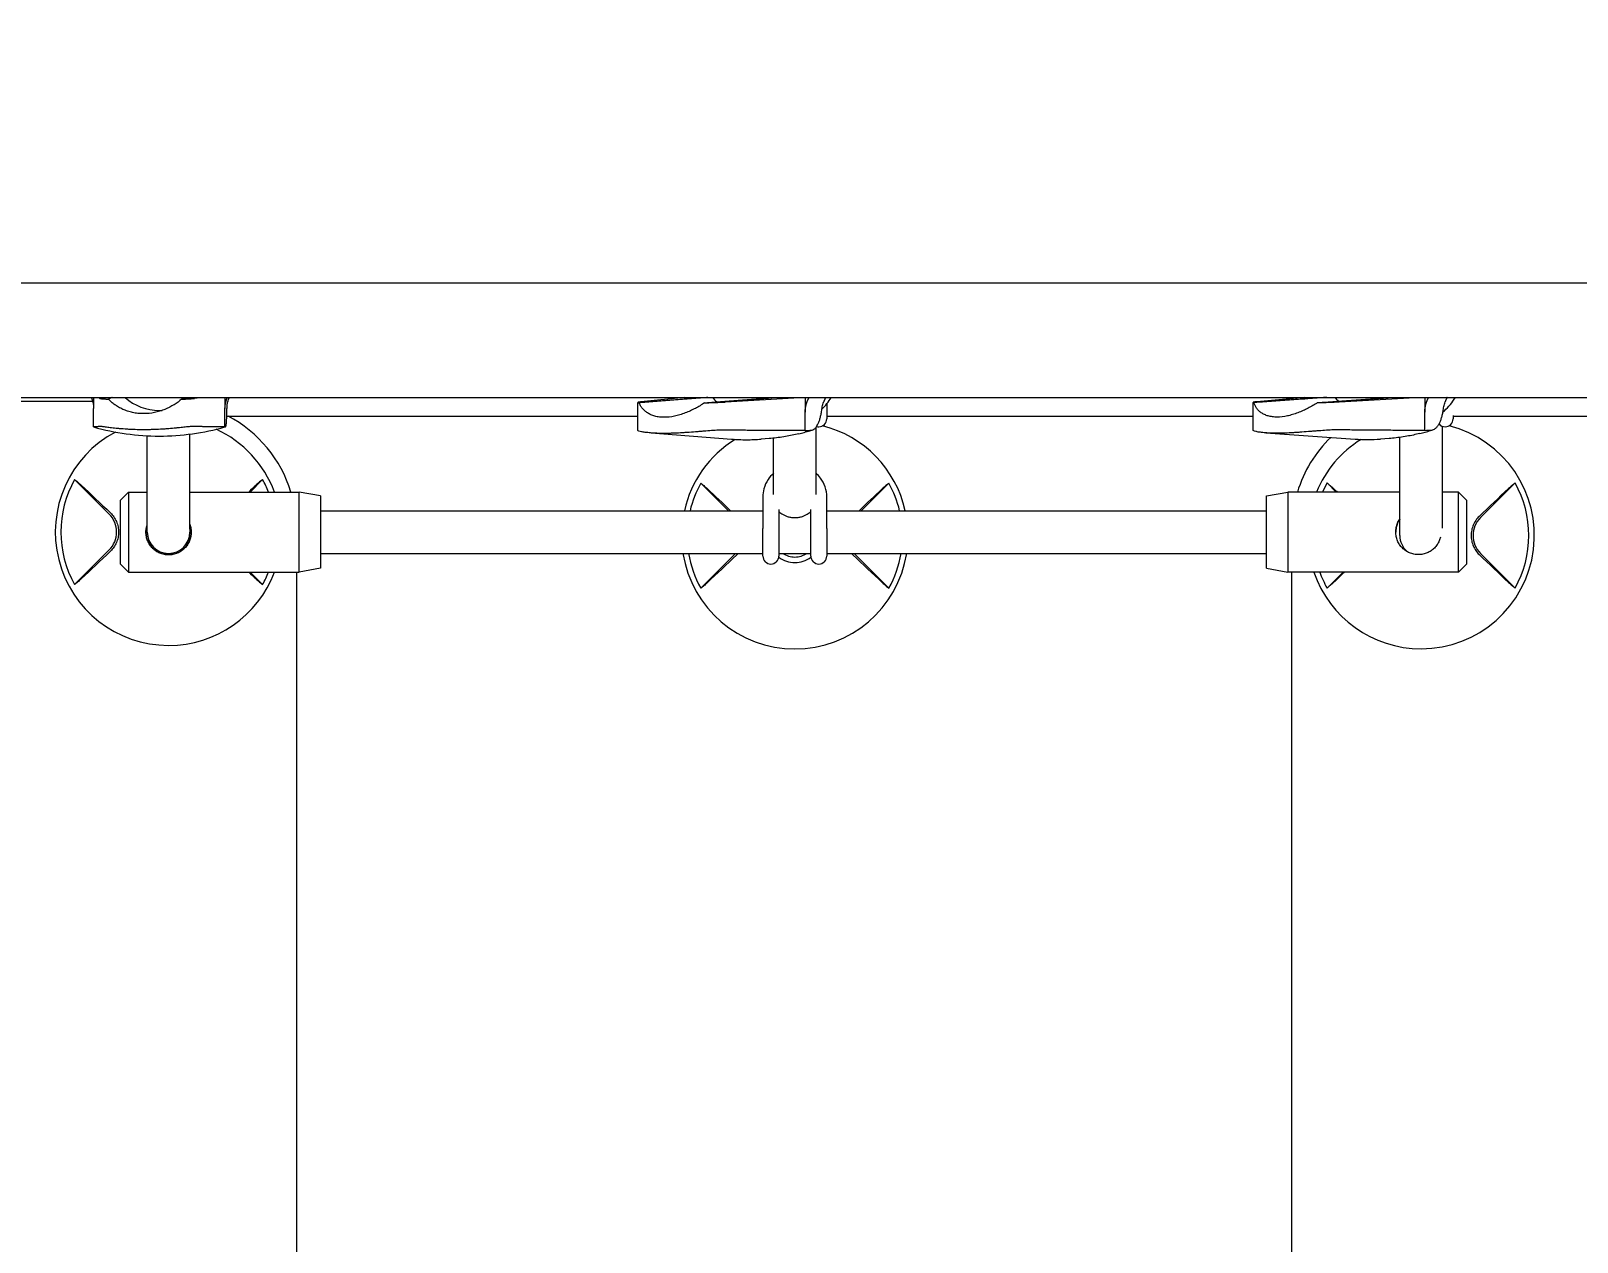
# Model space of a CAD drawing. Extents: x -5207 to 7460, y -6482 to 6318.
# Drawn here: x 287 to 867, y 392 to 846 of the extents above; entities that cross this region are included whole.
import ezdxf

# ---------------------------------------------------------------- set-up
doc = ezdxf.new("R2010")
doc.units = 0
doc.header["$LTSCALE"] = 5
doc.header["$PDMODE"] = 33
doc.header["$PDSIZE"] = 20
doc.layers.get('Defpoints').update_dxf_attribs({"linetype": 'CONTINUOUS'})
doc.layers.add('Lg_dim', color=7, linetype='CONTINUOUS')
doc.layers.add('Lg_prod', color=40, linetype='CONTINUOUS')
doc.styles.add('LG1', font='arial.ttf', dxfattribs={"height": 185})
doc.dimstyles.new('LG_DIM', dxfattribs={"dimtxt": 185, "dimasz": 120, "dimexe": 50, "dimexo": 1, "dimgap": 50, "dimtad": 0, "dimtih": 1, "dimtoh": 1, "dimdec": 0, "dimrnd": 10, "dimdsep": 46, "dimtxsty": 'LG1', "dimcen": 2.5, "dimclrt": 4, "dimadec": 4, "dimazin": 0, "dimtfac": 1, "dimtdec": 0, "dimtmove": 0, "dimatfit": 3, "dimfxl": 1, "dimtolj": 1, "dimtzin": 0, "dimarcsym": 0})

# ---------------------------------------------------------------- blocks, each defined once
blk = doc.blocks.new('*D4')
at = {"layer": 'Defpoints', "color": 0, "transparency": 16777216}
for p in [(-2635.83, 778.5, 0.2), (5060.83, -1646.5), (5060.83, -6051.45)]:
    blk.add_point(p, dxfattribs=at)
at = {"layer": 'Lg_dim', "color": 0, "lineweight": -2, "transparency": 16777216}
for p, q in [((-2635.83, 777.5), (-2635.83, -6101.45)), ((5060.83, -1647.5), (5060.83, -6101.45)), ((-2515.83, -6051.45), (539.03, -6051.45)), ((4940.83, -6051.45), (1808.47, -6051.45))]:
    blk.add_line(p, q, dxfattribs=at)
at = {"layer": 'Lg_dim', "color": 0, "transparency": 16777216}
for points in [[(-2515.83, -6031.45), (-2515.83, -6071.45), (-2635.83, -6051.45)], [(4940.83, -6031.45), (4940.83, -6071.45), (5060.83, -6051.45)]]:
    blk.add_solid(points, dxfattribs=at)
at = {"layer": 'Lg_dim', "color": 4, "transparency": 16777216, "insert": (1173.75, -6051.45), "char_height": 185, "attachment_point": 5, "style": 'LG1'}
blk.add_mtext('\\A1;7700 mm\\P [(25\'-3{\\H1.000000x;\\S1/4;}")]', dxfattribs=at)
blk = doc.blocks.new('*D5')
at = {"layer": 'Defpoints', "color": 0, "transparency": 16777216}
for p in [(-283.42, 3694.51, 0.2), (-100, -4659.68), (6750.73, -4659.68)]:
    blk.add_point(p, dxfattribs=at)
at = {"layer": 'Lg_dim', "color": 0, "lineweight": -2, "transparency": 16777216}
for p, q in [((-282.42, 3694.51), (6800.73, 3694.51)), ((6750.73, 3574.51), (6750.73, -297.89)), ((6750.73, -4539.68), (6750.73, -1197.71)), ((-99, -4659.68), (6800.73, -4659.68))]:
    blk.add_line(p, q, dxfattribs=at)
at = {"layer": 'Lg_dim', "color": 0, "transparency": 16777216}
for points in [[(6730.73, 3574.51), (6770.73, 3574.51), (6750.73, 3694.51)], [(6730.73, -4539.68), (6770.73, -4539.68), (6750.73, -4659.68)]]:
    blk.add_solid(points, dxfattribs=at)
at = {"layer": 'Lg_dim', "color": 4, "transparency": 16777216, "insert": (6750.73, -747.8), "char_height": 185, "attachment_point": 5, "style": 'LG1'}
blk.add_mtext('\\A1;8350 mm\\P [(27\'-5{\\H1.000000x;\\S1/8;}")]', dxfattribs=at)
blk = doc.blocks.new('*D7')
at = {"layer": 'Defpoints', "color": 0, "transparency": 16777216}
for p in [(3262.5, 4611.04), (-872.5, 400), (3262.5, -330)]:
    blk.add_point(p, dxfattribs=at)
at = {"layer": 'Lg_dim', "color": 0, "lineweight": -2, "transparency": 16777216}
for p, q in [((-872.5, 401), (-872.5, 4661.04)), ((3262.5, -329), (3262.5, 4661.04)), ((-752.5, 4611.04), (636.72, 4611.04)), ((3142.5, 4611.04), (2027.18, 4611.04))]:
    blk.add_line(p, q, dxfattribs=at)
at = {"layer": 'Lg_dim', "color": 0, "transparency": 16777216}
for points in [[(-752.5, 4631.04), (-752.5, 4591.04), (-872.5, 4611.04)], [(3142.5, 4631.04), (3142.5, 4591.04), (3262.5, 4611.04)]]:
    blk.add_solid(points, dxfattribs=at)
at = {"layer": 'Lg_dim', "color": 4, "transparency": 16777216, "insert": (1331.95, 4611.04), "char_height": 185, "attachment_point": 5, "style": 'LG1'}
blk.add_mtext('\\A1;4140 mm\\P [(13\'-6{\\H1.000000x;\\S15/16;}")]', dxfattribs=at)

msp = doc.modelspace()

# ---------------------------------------------------------------- linework, layer by layer
at = {"layer": 'Lg_prod', "linetype": 'Continuous', "lineweight": 0}
for p, q in [((217.1, 752), (497.82, 752)), ((497.82, 752), (1139.29, 752)), ((217.1, 709), (497.82, 709)), ((310.37, 709), (310.37, 704.81)), ((312.26, 709), (312.67, 708.67)), ((348.23, 708.67), (350.28, 709)), ((359.66, 709), (359.66, 704.81)), ((497.82, 709), (1139.29, 709)), ((532.08, 709), (515.67, 707.3)), ((547.48, 707.3), (575.31, 709)), ((577.38, 709), (577.38, 703.44)), ((764.81, 709), (746.87, 707.38)), ((777.78, 707.38), (806.32, 709)), ((809.92, 709), (809.92, 703.52)), ((310, 707.5), (138.07, 707.5)), ((310.37, 697.93), (310.37, 704.81)), ((332.5, 703.2), (332.5, 703.2)), ((359.66, 697.93), (359.66, 704.81)), ((514.64, 696.62), (514.64, 707.1)), ((577.38, 696.56), (577.38, 703.44)), ((585.5, 706.62), (585.5, 701)), ((745.5, 696.64), (745.5, 707.14)), ((809.92, 696.64), (809.92, 703.52)), ((820.5, 702.24), (820.5, 701)), ((330.5, 696.88), (330.5, 696.88)), ((360.33, 702), (514.64, 702)), ((581.5, 672.57), (581.5, 697.89)), ((585.5, 702), (745.5, 702)), ((816.5, 659.98), (816.5, 698.17)), ((820.5, 702), (826.84, 702)), ((826.84, 702), (914, 702)), ((330.5, 659.58), (330.5, 694.61)), ((346.5, 659.58), (346.5, 695.23)), ((519.54, 695.67), (549.79, 693.34)), ((563.81, 693.57), (560.89, 693.34)), ((565.5, 672.57), (565.5, 693.72)), ((565.5, 693.72), (565.5, 693.72)), ((750.27, 695.71), (783.74, 693.37)), ((796.52, 693.6), (793.26, 693.37)), ((800.5, 658.28), (800.5, 694.01)), ((800.5, 694.01), (800.5, 694.01)), ((316.22, 665.22), (303.22, 678.22)), ((320.5, 670.5), (323.5, 673.5)), ((323.5, 673.5), (323.5, 658.47)), ((323.5, 673.5), (330.5, 673.5)), ((346.5, 673.5), (387.5, 673.5)), ((369.06, 673.5), (373.78, 678.22)), ((387.5, 658.47), (387.5, 673.5)), ((395.5, 672.09), (387.5, 673.5)), ((548.56, 666.5), (538.22, 676.84)), ((598.44, 666.5), (608.78, 676.84)), ((750.5, 672.09), (758.5, 673.5)), ((758.5, 673.5), (758.5, 658.53)), ((800.5, 673.5), (758.5, 673.5)), ((776.64, 673.5), (773.22, 676.92)), ((822.5, 673.5), (816.5, 673.5)), ((822.5, 658.53), (822.5, 673.5)), ((825.5, 670.5), (822.5, 673.5)), ((830.78, 663.92), (843.78, 676.92)), ((320.5, 658.47), (320.5, 670.5)), ((395.5, 672.09), (395.5, 658.47)), ((561.5, 671.67), (561.5, 659.8)), ((585.5, 659.8), (585.5, 671.67)), ((750.5, 658.53), (750.5, 672.09)), ((825.5, 670.5), (825.5, 658.53)), ((395.5, 666.5), (561.5, 666.5)), ((567.5, 666.93), (567.5, 659.8)), ((579.5, 659.8), (579.5, 666.93)), ((585.5, 666.5), (750.5, 666.5)), ((320.5, 646.5), (320.5, 658.47)), ((323.5, 658.47), (323.5, 643.5)), ((330.5, 658.5), (330.5, 659.58)), ((346.5, 659.58), (346.5, 658.5)), ((387.5, 643.5), (387.5, 658.47)), ((395.5, 658.47), (395.5, 644.91)), ((561.5, 649.5), (561.5, 659.8)), ((567.5, 659.8), (567.5, 649.5)), ((579.5, 649.5), (579.5, 659.8)), ((585.5, 659.8), (585.5, 649.5)), ((750.5, 644.91), (750.5, 658.53)), ((758.5, 658.53), (758.5, 643.5)), ((800.5, 657.21), (800.5, 658.28)), ((822.5, 643.5), (822.5, 658.53)), ((825.5, 658.53), (825.5, 646.5)), ((303.22, 638.78), (316.22, 651.78)), ((395.5, 650.5), (561.5, 650.5)), ((538.22, 637.41), (551.22, 650.41)), ((567.5, 650.5), (579.5, 650.5)), ((585.5, 650.5), (750.5, 650.5)), ((608.78, 637.41), (595.78, 650.41)), ((843.78, 637.49), (830.78, 650.49)), ((320.5, 646.5), (323.5, 643.5)), ((395.5, 644.91), (387.5, 643.5)), ((750.5, 644.91), (758.5, 643.5)), ((825.5, 646.5), (822.5, 643.5)), ((323.5, 643.5), (387.5, 643.5)), ((373.78, 638.78), (369.06, 643.5)), ((386.5, 643.5), (386.5, 156.5)), ((822.5, 643.5), (758.5, 643.5)), ((760, 156.5), (760, 643.5)), ((773.22, 637.49), (779.23, 643.5))]:
    msp.add_line(p, q, dxfattribs=at)
for centre, radius, start, end in [((338.5, 658.5), 42.51, 114.45204, 114.45214), ((338.5, 658.5), 42.51, 20.65994, 65.12278), ((338.5, 659.5), 48, 16.95776, 62.30284), ((582.5, 701), 3, 253.83915, 270), ((582.5, 701), 3, 270, 0), ((573.5, 657.13), 42.51, 12.73677, 75.83535), ((808.5, 657.21), 42.51, 270, 75.70018), ((817.5, 701), 3, 220.87427, 270), ((817.5, 701), 3, 270, 0), ((338.5, 658.5), 42.51, 118.043, 270), ((573.5, 657.13), 42.51, 121.81827, 167.26323), ((808, 659.5), 48, 134.0338, 163.04224), ((808.5, 657.21), 42.51, 122.01774, 157.46322), ((338.5, 658.5), 40.42, 150.80251, 209.19749), ((338.5, 658.5), 40.42, 21.78613, 29.19749), ((573.5, 657.13), 40.42, 150.80251, 166.58976), ((573.5, 657.13), 40.42, 13.41024, 29.19749), ((808.5, 657.21), 40.42, 150.80251, 156.22284), ((808.5, 657.21), 40.42, 330.80251, 29.19749), ((309.5, 658.5), 9.5, 0, 45), ((837.5, 657.21), 9.5, 135, 180), ((309.5, 658.5), 9.5, 315, 0), ((338.5, 658.5), 8, 180, 270), ((338.5, 658.5), 8, 270, 360), ((808.5, 657.21), 8, 180, 229.02338), ((837.5, 657.21), 9.5, 180, 225), ((573.5, 657.13), 42.51, 188.96724, 270), ((573.5, 657.13), 40.42, 189.43707, 209.19749), ((544.5, 657.13), 9.5, 315, 315.76922), ((573.5, 657.13), 8, 235.92868, 270), ((573.5, 657.13), 8, 270, 304.07132), ((573.5, 657.13), 42.51, 270, 351.03276), ((602.5, 657.13), 9.5, 224.23078, 225), ((573.5, 657.13), 40.42, 330.80251, 350.56293), ((564.5, 649.5), 3, 180, 270), ((564.5, 649.5), 3, 270, 0), ((573.5, 657.13), 10.1, 233.29226, 270), ((573.5, 657.13), 10.1, 270, 306.70774), ((582.5, 649.5), 3, 180, 270), ((582.5, 649.5), 3, 270, 0), ((338.5, 658.5), 42.51, 270, 339.34006), ((338.5, 658.5), 40.42, 330.80251, 338.21387), ((808.5, 657.21), 42.51, 198.806, 270), ((808.5, 657.21), 40.42, 199.8224, 209.19749)]:
    msp.add_arc(centre, radius, start, end, dxfattribs=at)
for centre, major_axis, ratio, start_param, end_param in [((335.01, 723.5), (0, -19.4), 0.996195, 5.556401, 6.283185), ((555.34, 722.13), (0, -19.4), 0.891007, 5.45544, 5.580883), ((788.5, 722.21), (0, -19.4), 0.866025, 5.460945, 5.565453), ((335.01, 723.5), (0, -19.4), 0.996195, 0, 0.055321), ((335.01, 785.33), (0, -90.83), 0.996195, 6.007357, 6.283185), ((335.01, 785.33), (0, -90.83), 0.996195, 0, 0.275829), ((555.34, 783.96), (0, -90.83), 0.891007, 6.214596, 6.283185), ((555.34, 783.96), (0, -90.83), 0.891007, 0, 0.06859), ((572.68, 705.1), (2.34, -9.72), 0.443893, 6.283184, 6.283185), ((788.5, 784.04), (0, -90.83), 0.866025, 6.222664, 6.283185), ((788.5, 784.04), (0, -90.83), 0.866025, 0, 0.060521), ((805.65, 705.18), (2.4, -9.71), 0.488879, 6.283183, 6.283185)]:
    msp.add_ellipse(centre, major_axis=major_axis, ratio=ratio, start_param=start_param, end_param=end_param, dxfattribs=at)
for points, weights in [([(309.45, 709), (310.07, 707.67), (310.37, 706.25), (310.37, 704.81)], [0.936307406517, 0.942185819623, 0.963416684117, 1]), ([(312.67, 708.67), (312.82, 708.55), (313.94, 708.44), (315.92, 708.35)], [1, 0.973269229067, 0.973269229067, 1]), ([(317.33, 709), (316.85, 708.78), (316.38, 708.56), (315.92, 708.35)], [0.999072853129, 0.999244719996, 0.999553768953, 1]), ([(343.37, 708.35), (343.98, 708.56), (344.6, 708.78), (345.21, 709)], [1, 0.999553768953, 0.999244719996, 0.999072853129]), ([(343.37, 708.35), (345.82, 708.44), (347.48, 708.55), (348.23, 708.67)], [1, 0.973269229067, 0.973269229067, 1]), ([(359.66, 704.81), (359.66, 706.25), (359.96, 707.67), (360.57, 709)], [1, 0.963416741903, 0.942185900966, 0.936307477188]), ([(361.23, 709), (361.17, 708.87), (361.12, 708.74), (361.07, 708.6)], [0.993179669495, 0.995297331129, 0.997570774631, 1]), ([(540.89, 709), (532.08, 708.31), (523.48, 707.64), (515.11, 706.98)], [0.999762770486, 0.998553335876, 0.99863241238, 1]), ([(531.79, 709), (531.8, 708.99), (531.8, 708.98), (531.81, 708.97)], [0.935854796489, 0.935816894151, 0.935779863874, 0.935743705657]), ([(539.66, 706.98), (548.44, 707.64), (557.4, 708.31), (566.5, 709)], [1, 0.99863241238, 0.998553335876, 0.999762770486]), ([(577.38, 703.44), (577.38, 705.41), (577.89, 707.32), (578.89, 709)], [1, 0.950421124364, 0.929039407358, 0.93585484898]), ([(585.06, 709), (584.75, 708.44), (584.49, 707.84), (584.29, 707.23)], [0.976448283881, 0.981041823134, 0.988892395173, 1]), ([(773.13, 709), (763.8, 708.34), (754.67, 707.69), (745.78, 707.05)], [0.999630303549, 0.998561219607, 0.998684451757, 1]), ([(769.64, 707.05), (778.92, 707.69), (788.39, 708.34), (797.99, 709)], [1, 0.998684451757, 0.998561219607, 0.999630303549]), ([(809.92, 703.52), (809.92, 705.46), (810.4, 707.34), (811.34, 709)], [1, 0.951197714542, 0.929716160532, 0.935555337973]), ([(818.23, 709), (817.94, 708.46), (817.71, 707.89), (817.52, 707.31)], [0.977104821908, 0.981773097345, 0.989404823375, 1]), ([(515.67, 707.3), (514.52, 707.18), (514.33, 707.07), (515.11, 706.98)], [1, 0.973269229067, 0.973269229067, 1]), ([(539.66, 706.98), (542.84, 707.07), (545.52, 707.18), (547.48, 707.3)], [1, 0.973269229067, 0.973269229067, 1]), ([(746.87, 707.38), (745.55, 707.26), (745.17, 707.15), (745.78, 707.05)], [1, 0.973269229067, 0.973269229067, 1]), ([(769.64, 707.05), (772.89, 707.15), (775.68, 707.26), (777.78, 707.38)], [1, 0.973269229067, 0.973269229067, 1]), ([(312.67, 698.14), (311.91, 697.98), (311.14, 697.92), (310.37, 697.93)], [1, 0.99951768639, 0.99951768639, 1]), ([(359.66, 697.93), (355.84, 697.92), (352.03, 697.98), (348.23, 698.14)], [1, 0.99951768639, 0.99951768639, 1]), ([(577.38, 696.56), (567.4, 696.54), (557.43, 696.61), (547.48, 696.76)], [1, 0.99951768639, 0.99951768639, 1]), ([(809.92, 696.64), (799.2, 696.62), (788.48, 696.69), (777.78, 696.84)], [1, 0.99951768639, 0.99951768639, 1])]:
    msp.add_rational_spline(points, weights, degree=3, dxfattribs=at)
for points, knots in [([(329.09, 702.91), (328.74, 702.91), (328.38, 702.92), (327.69, 702.96), (327.35, 702.98), (326.32, 703.09), (325.66, 703.2), (324.68, 703.41), (324.35, 703.49), (323.72, 703.66), (323.41, 703.75), (322.49, 704.06), (321.91, 704.28), (320.79, 704.79), (320.25, 705.06), (319.23, 705.65), (318.75, 705.96), (317.86, 706.6), (317.43, 706.94), (316.64, 707.63), (316.27, 707.99), (315.92, 708.35)], [0.0173685, 0.0173685, 0.0173685, 0.0173685, 0.01841269, 0.01841269, 0.01945689, 0.01945689, 0.02154529, 0.02154529, 0.02258948, 0.02258948, 0.02363368, 0.02363368, 0.02572208, 0.02572208, 0.02781047, 0.02781047, 0.02989887, 0.02989887, 0.03198726, 0.03198726, 0.03407566, 0.03407566, 0.03407566, 0.03407566]), ([(343.37, 708.35), (342.52, 707.62), (341.58, 706.93), (340.03, 705.96), (339.48, 705.64), (338.34, 705.05), (337.75, 704.78), (336.53, 704.28), (335.9, 704.05), (334.6, 703.65), (333.92, 703.48), (331.88, 703.06), (330.5, 702.91), (329.09, 702.91)], [0.0006161, 0.0006161, 0.0006161, 0.0006161, 0.0048042, 0.0048042, 0.00689825, 0.00689825, 0.0089923, 0.0089923, 0.01108635, 0.01108635, 0.0131804, 0.0131804, 0.0173685, 0.0173685, 0.0173685, 0.0173685]), ([(360.42, 705.1), (360.43, 705.68), (360.48, 706.27), (360.7, 707.44), (360.86, 708.03), (361.07, 708.6)], [0, 0, 0, 0, 0.001800625, 0.001800625, 0.00360125, 0.00360125, 0.00360125, 0.00360125]), ([(816.69, 703.53), (816.88, 703.69), (817.06, 703.85), (818.85, 705.46), (820.23, 707.15), (821.36, 709)], [3.7720347, 3.7720347, 3.7720347, 3.7720347, 3.8058223, 3.8058223, 4.0968727, 4.0968727, 4.0968727, 4.0968727]), ([(359.94, 698.07), (359.99, 698.1), (360.04, 698.29), (360.11, 698.73), (360.12, 698.82), (360.14, 699.04), (360.16, 699.15), (360.19, 699.52), (360.21, 699.8), (360.25, 700.27), (360.26, 700.44), (360.28, 700.79), (360.29, 700.96), (360.31, 701.52), (360.33, 701.92), (360.36, 702.76), (360.37, 703.21), (360.4, 704.13), (360.41, 704.61), (360.42, 705.1)], [0, 0, 0, 0, 0.00305771, 0.00305771, 0.00382214, 0.00382214, 0.00458657, 0.00458657, 0.00611543, 0.00611543, 0.00687986, 0.00687986, 0.00764428, 0.00764428, 0.00917314, 0.00917314, 0.010702, 0.010702, 0.01223085, 0.01223085, 0.01223085, 0.01223085]), ([(524.47, 701.54), (524.15, 701.54), (523.84, 701.55), (523.24, 701.58), (522.94, 701.61), (522.08, 701.72), (521.52, 701.83), (520.74, 702.04), (520.48, 702.12), (519.98, 702.29), (519.75, 702.38), (519.06, 702.68), (518.63, 702.91), (517.85, 703.41), (517.48, 703.69), (516.83, 704.27), (516.54, 704.58), (516.03, 705.23), (515.8, 705.56), (515.41, 706.25), (515.24, 706.61), (515.11, 706.98)], [0.0173685, 0.0173685, 0.0173685, 0.0173685, 0.01841269, 0.01841269, 0.01945689, 0.01945689, 0.02154529, 0.02154529, 0.02258948, 0.02258948, 0.02363368, 0.02363368, 0.02572208, 0.02572208, 0.02781047, 0.02781047, 0.02989887, 0.02989887, 0.03198726, 0.03198726, 0.03407566, 0.03407566, 0.03407566, 0.03407566]), ([(539.66, 706.98), (538.55, 706.25), (537.39, 705.55), (535.57, 704.58), (534.94, 704.27), (533.66, 703.68), (533.02, 703.41), (531.71, 702.91), (531.05, 702.68), (529.71, 702.28), (529.03, 702.1), (527.03, 701.68), (525.73, 701.54), (524.47, 701.54)], [0.0006161, 0.0006161, 0.0006161, 0.0006161, 0.0048042, 0.0048042, 0.00689825, 0.00689825, 0.0089923, 0.0089923, 0.01108635, 0.01108635, 0.0131804, 0.0131804, 0.0173685, 0.0173685, 0.0173685, 0.0173685]), ([(579.64, 696.7), (580.08, 696.73), (580.5, 696.92), (581.02, 697.35), (581.12, 697.45), (581.32, 697.66), (581.41, 697.78), (581.69, 698.15), (581.88, 698.43), (582.13, 698.9), (582.22, 699.07), (582.38, 699.41), (582.45, 699.59), (582.68, 700.15), (582.81, 700.54), (583.06, 701.39), (583.17, 701.84), (583.36, 702.76), (583.44, 703.23), (583.51, 703.73)], [0, 0, 0, 0, 0.00305771, 0.00305771, 0.00382214, 0.00382214, 0.00458657, 0.00458657, 0.00611543, 0.00611543, 0.00687986, 0.00687986, 0.00764428, 0.00764428, 0.00917314, 0.00917314, 0.010702, 0.010702, 0.01223085, 0.01223085, 0.01223085, 0.01223085]), ([(583.51, 703.73), (583.59, 704.31), (583.69, 704.89), (583.94, 706.07), (584.1, 706.66), (584.29, 707.23)], [0, 0, 0, 0, 0.001800625, 0.001800625, 0.00360125, 0.00360125, 0.00360125, 0.00360125]), ([(754.5, 701.62), (754.19, 701.62), (753.89, 701.62), (753.31, 701.66), (753.02, 701.69), (752.19, 701.8), (751.66, 701.9), (750.91, 702.11), (750.66, 702.19), (750.19, 702.37), (749.96, 702.46), (749.31, 702.76), (748.92, 702.99), (748.19, 703.49), (747.85, 703.77), (747.26, 704.35), (747, 704.66), (746.54, 705.31), (746.35, 705.64), (746.02, 706.33), (745.88, 706.69), (745.78, 707.05)], [0.0173685, 0.0173685, 0.0173685, 0.0173685, 0.01841269, 0.01841269, 0.01945689, 0.01945689, 0.02154529, 0.02154529, 0.02258948, 0.02258948, 0.02363368, 0.02363368, 0.02572208, 0.02572208, 0.02781047, 0.02781047, 0.02989887, 0.02989887, 0.03198726, 0.03198726, 0.03407566, 0.03407566, 0.03407566, 0.03407566]), ([(769.64, 707.05), (768.51, 706.33), (767.33, 705.63), (765.49, 704.66), (764.86, 704.35), (763.58, 703.76), (762.93, 703.49), (761.63, 702.99), (760.97, 702.76), (759.65, 702.36), (758.97, 702.18), (757, 701.76), (755.72, 701.62), (754.5, 701.62)], [0.0006161, 0.0006161, 0.0006161, 0.0006161, 0.0048042, 0.0048042, 0.00689825, 0.00689825, 0.0089923, 0.0089923, 0.01108635, 0.01108635, 0.0131804, 0.0131804, 0.0173685, 0.0173685, 0.0173685, 0.0173685]), ([(812.44, 696.78), (812.92, 696.81), (813.39, 697), (813.96, 697.43), (814.07, 697.53), (814.29, 697.74), (814.4, 697.86), (814.71, 698.23), (814.91, 698.51), (815.2, 698.98), (815.29, 699.14), (815.47, 699.49), (815.56, 699.67), (815.81, 700.23), (815.96, 700.62), (816.23, 701.47), (816.35, 701.91), (816.57, 702.84), (816.66, 703.31), (816.73, 703.8)], [0, 0, 0, 0, 0.00305771, 0.00305771, 0.00382214, 0.00382214, 0.00458657, 0.00458657, 0.00611543, 0.00611543, 0.00687986, 0.00687986, 0.00764428, 0.00764428, 0.00917314, 0.00917314, 0.010702, 0.010702, 0.01223085, 0.01223085, 0.01223085, 0.01223085]), ([(816.73, 703.8), (816.82, 704.38), (816.92, 704.97), (817.18, 706.15), (817.33, 706.74), (817.52, 707.31)], [0, 0, 0, 0, 0.001800625, 0.001800625, 0.00360125, 0.00360125, 0.00360125, 0.00360125]), ([(329.09, 696.87), (328.01, 696.87), (326.95, 696.89), (325.39, 696.94), (324.87, 696.96), (323.85, 697.01), (323.36, 697.03), (321.9, 697.12), (320.98, 697.19), (319.66, 697.31), (319.23, 697.35), (318.42, 697.43), (318.03, 697.47), (316.92, 697.6), (316.25, 697.68), (315.05, 697.84), (314.53, 697.91), (313.9, 698), (313.71, 698.03), (313.38, 698.07), (313.23, 698.09), (312.87, 698.13), (312.72, 698.14), (312.67, 698.14)], [0.02582839, 0.02582839, 0.02582839, 0.02582839, 0.0290553, 0.0290553, 0.03066876, 0.03066876, 0.03228222, 0.03228222, 0.03550913, 0.03550913, 0.03712259, 0.03712259, 0.03873604, 0.03873604, 0.04196296, 0.04196296, 0.04518987, 0.04518987, 0.04680333, 0.04680333, 0.04841679, 0.04841679, 0.0516437, 0.0516437, 0.0516437, 0.0516437]), ([(348.23, 698.14), (347.99, 698.14), (347.66, 698.13), (347.04, 698.09), (346.81, 698.07), (346.3, 698.03), (346.02, 698), (345.13, 697.91), (344.46, 697.84), (343.36, 697.73), (342.97, 697.69), (342.16, 697.6), (341.73, 697.56), (340.43, 697.43), (339.51, 697.35), (338.06, 697.23), (337.56, 697.19), (336.54, 697.12), (336.03, 697.09), (334.47, 697), (333.41, 696.96), (331.8, 696.91), (331.26, 696.9), (330.17, 696.88), (329.62, 696.87), (329.09, 696.87)], [0.0000002, 0.0000002, 0.0000002, 0.0000002, 0.00322872, 0.00322872, 0.00484298, 0.00484298, 0.00645725, 0.00645725, 0.00968577, 0.00968577, 0.01130003, 0.01130003, 0.01291429, 0.01291429, 0.01614282, 0.01614282, 0.01775708, 0.01775708, 0.01937134, 0.01937134, 0.02259987, 0.02259987, 0.02421413, 0.02421413, 0.02582839, 0.02582839, 0.02582839, 0.02582839]), ([(524.47, 695.5), (523.51, 695.5), (522.6, 695.52), (521.31, 695.57), (520.89, 695.59), (520.09, 695.63), (519.71, 695.66), (518.62, 695.75), (517.97, 695.82), (517.1, 695.94), (516.84, 695.98), (516.35, 696.06), (516.13, 696.1), (515.53, 696.23), (515.22, 696.31), (514.79, 696.47), (514.67, 696.54), (514.64, 696.61), (514.64, 696.61), (514.64, 696.62)], [0.02582839, 0.02582839, 0.02582839, 0.02582839, 0.0290553, 0.0290553, 0.03066876, 0.03066876, 0.03228222, 0.03228222, 0.03550913, 0.03550913, 0.03712259, 0.03712259, 0.03873604, 0.03873604, 0.04196296, 0.04196296, 0.04518987, 0.04518987, 0.04556817, 0.04556817, 0.04556817, 0.04556817]), ([(547.48, 696.76), (546.86, 696.77), (546.17, 696.76), (545.03, 696.72), (544.63, 696.7), (543.8, 696.66), (543.37, 696.63), (542.03, 696.54), (541.1, 696.47), (539.63, 696.35), (539.13, 696.31), (538.11, 696.23), (537.59, 696.19), (536.02, 696.06), (534.96, 695.98), (533.35, 695.86), (532.81, 695.82), (531.72, 695.75), (531.18, 695.72), (529.57, 695.63), (528.52, 695.58), (526.97, 695.53), (526.45, 695.52), (525.44, 695.51), (524.95, 695.5), (524.47, 695.5)], [0.0000002, 0.0000002, 0.0000002, 0.0000002, 0.00322872, 0.00322872, 0.00484298, 0.00484298, 0.00645725, 0.00645725, 0.00968577, 0.00968577, 0.01130003, 0.01130003, 0.01291429, 0.01291429, 0.01614282, 0.01614282, 0.01775708, 0.01775708, 0.01937134, 0.01937134, 0.02259987, 0.02259987, 0.02421413, 0.02421413, 0.02582839, 0.02582839, 0.02582839, 0.02582839]), ([(575.02, 695.38), (575.36, 695.46), (575.7, 695.54), (576.38, 695.72), (576.72, 695.81), (577.39, 695.99), (577.73, 696.08), (578.4, 696.27), (578.74, 696.37), (579.39, 696.57), (579.71, 696.67), (580.03, 696.77)], [3.35289368, 3.35289368, 3.35289368, 3.35289368, 3.3654602, 3.3654602, 3.37802673, 3.37802673, 3.39059325, 3.39059325, 3.40315978, 3.40315978, 3.41519755, 3.41519755, 3.41519755, 3.41519755]), ([(754.5, 695.58), (753.57, 695.58), (752.69, 695.6), (751.45, 695.64), (751.05, 695.66), (750.29, 695.71), (749.93, 695.74), (748.9, 695.83), (748.3, 695.9), (747.51, 696.01), (747.26, 696.05), (746.83, 696.14), (746.63, 696.18), (746.11, 696.31), (745.86, 696.39), (745.57, 696.53), (745.5, 696.59), (745.5, 696.64)], [0.02582839, 0.02582839, 0.02582839, 0.02582839, 0.0290553, 0.0290553, 0.03066876, 0.03066876, 0.03228222, 0.03228222, 0.03550913, 0.03550913, 0.03712259, 0.03712259, 0.03873604, 0.03873604, 0.04196296, 0.04196296, 0.0446243, 0.0446243, 0.0446243, 0.0446243]), ([(777.78, 696.84), (777.12, 696.85), (776.38, 696.84), (775.19, 696.8), (774.77, 696.78), (773.91, 696.73), (773.46, 696.71), (772.08, 696.62), (771.11, 696.55), (769.62, 696.43), (769.11, 696.39), (768.07, 696.31), (767.54, 696.26), (765.95, 696.14), (764.88, 696.05), (763.27, 695.94), (762.73, 695.9), (761.64, 695.83), (761.1, 695.8), (759.51, 695.71), (758.47, 695.66), (756.94, 695.61), (756.44, 695.6), (755.45, 695.58), (754.97, 695.58), (754.5, 695.58)], [0.0000002, 0.0000002, 0.0000002, 0.0000002, 0.00322872, 0.00322872, 0.00484298, 0.00484298, 0.00645725, 0.00645725, 0.00968577, 0.00968577, 0.01130003, 0.01130003, 0.01291429, 0.01291429, 0.01614282, 0.01614282, 0.01775708, 0.01775708, 0.01937134, 0.01937134, 0.02259987, 0.02259987, 0.02421413, 0.02421413, 0.02582839, 0.02582839, 0.02582839, 0.02582839]), ([(808.05, 695.47), (808.39, 695.56), (808.72, 695.64), (809.38, 695.81), (809.71, 695.9), (810.37, 696.09), (810.7, 696.18), (811.36, 696.38), (811.69, 696.47), (812.33, 696.67), (812.64, 696.77), (812.95, 696.87)], [3.35289368, 3.35289368, 3.35289368, 3.35289368, 3.36546215, 3.36546215, 3.37803062, 3.37803062, 3.39059909, 3.39059909, 3.40316756, 3.40316756, 3.41507977, 3.41507977, 3.41507977, 3.41507977]), ([(575.02, 695.38), (573.34, 694.97), (571.69, 694.63), (568.21, 694.03), (566.39, 693.79), (564.3, 693.6), (564.06, 693.58), (563.82, 693.57)], [0, 0, 0, 0, 5.677679, 5.677679, 12.102465, 12.102465, 12.934411, 12.934411, 12.934411, 12.934411]), ([(808.05, 695.47), (806.4, 695.06), (804.78, 694.71), (801.37, 694.11), (799.58, 693.86), (797.34, 693.66), (796.93, 693.63), (796.52, 693.6)], [0, 0, 0, 0, 5.716002, 5.716002, 12.205695, 12.205695, 13.664041, 13.664041, 13.664041, 13.664041]), ([(565.5, 680.55), (564.73, 679.86), (564.04, 679.07), (562.77, 677.15), (562.24, 675.97), (561.64, 673.75), (561.5, 672.71), (561.5, 671.67)], [2.3018309, 2.3018309, 2.3018309, 2.3018309, 2.5615845, 2.5615845, 2.8810123, 2.8810123, 3.1415927, 3.1415927, 3.1415927, 3.1415927]), ([(585.5, 671.67), (585.5, 672.94), (585.29, 674.21), (584.49, 676.61), (583.9, 677.75), (582.65, 679.41), (582.1, 680.01), (581.5, 680.55)], [0, 0, 0, 0, 0.3185215, 0.3185215, 0.6373413, 0.6373413, 0.8397618, 0.8397618, 0.8397618, 0.8397618]), ([(303.22, 678.22), (303.55, 677.96), (303.92, 677.65), (304.54, 677.11), (304.76, 676.91), (305.22, 676.51), (305.45, 676.3), (305.69, 676.07)], [0.000000242, 0.000000242, 0.000000242, 0.000000242, 0.002114103, 0.002114103, 0.003171033, 0.003171033, 0.004227963, 0.004227963, 0.004227963, 0.004227963]), ([(373.78, 678.22), (373.45, 677.96), (373.08, 677.65), (372.46, 677.11), (372.24, 676.91), (371.78, 676.51), (371.55, 676.3), (371.31, 676.07)], [0.000000242, 0.000000242, 0.000000242, 0.000000242, 0.002114103, 0.002114103, 0.003171033, 0.003171033, 0.004227963, 0.004227963, 0.004227963, 0.004227963]), ([(538.22, 676.84), (538.55, 676.59), (538.92, 676.28), (539.54, 675.74), (539.76, 675.54), (540.22, 675.14), (540.45, 674.92), (540.69, 674.7)], [0.000000242, 0.000000242, 0.000000242, 0.000000242, 0.002114103, 0.002114103, 0.003171033, 0.003171033, 0.004227963, 0.004227963, 0.004227963, 0.004227963]), ([(608.78, 676.84), (608.45, 676.59), (608.08, 676.28), (607.46, 675.74), (607.24, 675.54), (606.78, 675.14), (606.55, 674.92), (606.31, 674.7)], [0.000000242, 0.000000242, 0.000000242, 0.000000242, 0.002114103, 0.002114103, 0.003171033, 0.003171033, 0.004227963, 0.004227963, 0.004227963, 0.004227963]), ([(773.22, 676.92), (773.55, 676.66), (773.92, 676.35), (774.54, 675.81), (774.76, 675.62), (775.22, 675.21), (775.45, 675), (775.69, 674.78)], [0.000000242, 0.000000242, 0.000000242, 0.000000242, 0.002114103, 0.002114103, 0.003171033, 0.003171033, 0.004227963, 0.004227963, 0.004227963, 0.004227963]), ([(843.78, 676.92), (843.45, 676.66), (843.08, 676.35), (842.46, 675.81), (842.24, 675.62), (841.78, 675.21), (841.55, 675), (841.31, 674.78)], [0.000000242, 0.000000242, 0.000000242, 0.000000242, 0.002114103, 0.002114103, 0.003171033, 0.003171033, 0.004227963, 0.004227963, 0.004227963, 0.004227963]), ([(316.68, 665.68), (317.15, 665.22), (317.58, 664.71), (318.14, 663.89), (318.32, 663.61), (318.64, 663.02), (318.79, 662.72), (319.18, 661.8), (319.38, 661.16), (319.58, 660.17), (319.63, 659.84), (319.7, 659.17), (319.72, 658.83), (319.72, 658.5)], [0.000143327, 0.000143327, 0.000143327, 0.000143327, 0.002148725, 0.002148725, 0.003151424, 0.003151424, 0.004154123, 0.004154123, 0.006159521, 0.006159521, 0.00716222, 0.00716222, 0.008164918, 0.008164918, 0.008164918, 0.008164918]), ([(567.5, 666.15), (567.69, 665.99), (567.95, 665.78), (568.46, 665.43), (568.66, 665.3), (568.88, 665.17)], [-3.569152, -3.569152, -3.569152, -3.569152, -1.831176, -1.831176, -0.847671, -0.847671, -0.847671, -0.847671]), ([(568.88, 665.17), (569.16, 665), (569.48, 664.84), (570.18, 664.53), (570.57, 664.38), (571.38, 664.15), (571.8, 664.05), (572.66, 663.93), (573.08, 663.9), (573.92, 663.9), (574.34, 663.93), (575.2, 664.05), (575.62, 664.15), (576.43, 664.38), (576.82, 664.53), (577.52, 664.84), (577.84, 665), (578.12, 665.17)], [16.95443, 16.95443, 16.95443, 16.95443, 18.178032, 18.178032, 19.423628, 19.423628, 20.669225, 20.669225, 21.914822, 21.914822, 23.160418, 23.160418, 24.406015, 24.406015, 25.651611, 25.651611, 26.875213, 26.875213, 26.875213, 26.875213]), ([(578.12, 665.17), (578.4, 665.34), (578.66, 665.5), (579.13, 665.85), (579.34, 666.01), (579.5, 666.15)], [-5.171751, -5.171751, -5.171751, -5.171751, -3.906834, -3.906834, -2.445702, -2.445702, -2.445702, -2.445702]), ([(799, 658.53), (799, 659.11), (799.06, 659.67), (799.28, 660.78), (799.45, 661.32), (799.88, 662.35), (800.15, 662.83), (800.47, 663.31), (800.49, 663.33), (800.5, 663.35)], [0.027183454, 0.027183454, 0.027183454, 0.027183454, 0.028878889, 0.028878889, 0.030574325, 0.030574325, 0.03226976, 0.03226976, 0.032348477, 0.032348477, 0.032348477, 0.032348477]), ([(800.5, 663.29), (800.48, 663.27), (800.47, 663.24), (800.15, 662.76), (799.88, 662.28), (799.56, 661.51), (799.46, 661.24), (799.29, 660.7), (799.23, 660.43), (799.06, 659.62), (799, 659.06), (799, 658.5)], [0.021996228, 0.021996228, 0.021996228, 0.021996228, 0.022086556, 0.022086556, 0.023785522, 0.023785522, 0.024635005, 0.024635005, 0.025484488, 0.025484488, 0.027150789, 0.027150789, 0.027150789, 0.027150789]), ([(830.32, 664.38), (829.85, 663.92), (829.42, 663.42), (828.86, 662.6), (828.68, 662.32), (828.36, 661.73), (828.21, 661.43), (827.82, 660.5), (827.62, 659.87), (827.42, 658.88), (827.37, 658.54), (827.3, 657.87), (827.28, 657.54), (827.28, 657.21)], [0.000143327, 0.000143327, 0.000143327, 0.000143327, 0.002148725, 0.002148725, 0.003151424, 0.003151424, 0.004154123, 0.004154123, 0.006159521, 0.006159521, 0.00716222, 0.00716222, 0.008164918, 0.008164918, 0.008164918, 0.008164918]), ([(319.72, 658.5), (319.72, 658.17), (319.7, 657.83), (319.63, 657.16), (319.58, 656.83), (319.38, 655.84), (319.18, 655.2), (318.66, 653.97), (318.33, 653.38), (317.58, 652.29), (317.15, 651.78), (316.68, 651.32)], [0.008164918, 0.008164918, 0.008164918, 0.008164918, 0.009167239, 0.009167239, 0.01016956, 0.01016956, 0.012174201, 0.012174201, 0.014178842, 0.014178842, 0.016183483, 0.016183483, 0.016183483, 0.016183483]), ([(330, 658.47), (330, 659.04), (330.06, 659.61), (330.25, 660.56), (330.36, 660.96), (330.5, 661.34)], [0, 0, 0, 0, 0.001698966, 0.001698966, 0.002929912, 0.002929912, 0.002929912, 0.002929912]), ([(330, 658.5), (330, 657.94), (330.06, 657.38), (330.28, 656.29), (330.45, 655.74), (330.88, 654.72), (331.15, 654.23), (331.77, 653.32), (332.11, 652.89), (332.69, 652.32), (332.89, 652.14), (333.31, 651.79), (333.53, 651.63), (334.21, 651.17), (334.69, 650.91), (335.45, 650.59), (335.72, 650.49), (336.25, 650.32), (336.53, 650.25), (337.36, 650.09), (337.92, 650.03), (339.07, 650.03), (339.64, 650.08), (340.47, 650.25), (340.74, 650.32), (341.28, 650.49), (341.54, 650.59), (342.05, 650.8), (342.3, 650.92), (342.78, 651.18), (343.02, 651.33), (343.7, 651.79), (344.12, 652.13), (344.89, 652.9), (345.24, 653.33), (345.85, 654.24), (346.12, 654.72), (346.44, 655.49), (346.54, 655.76), (346.71, 656.3), (346.77, 656.57), (346.94, 657.38), (347, 657.94), (347, 658.5)], [0.00003262, 0.00003262, 0.00003262, 0.00003262, 0.00169897, 0.00169897, 0.00339793, 0.00339793, 0.0050969, 0.0050969, 0.00679586, 0.00679586, 0.00764535, 0.00764535, 0.00849483, 0.00849483, 0.0101938, 0.0101938, 0.01104328, 0.01104328, 0.01189276, 0.01189276, 0.01359173, 0.01359173, 0.01529069, 0.01529069, 0.01614018, 0.01614018, 0.01698966, 0.01698966, 0.01783914, 0.01783914, 0.01868862, 0.01868862, 0.02038759, 0.02038759, 0.02208656, 0.02208656, 0.02378552, 0.02378552, 0.02463501, 0.02463501, 0.02548449, 0.02548449, 0.02715079, 0.02715079, 0.02715079, 0.02715079]), ([(347, 658.47), (347, 657.89), (346.94, 657.33), (346.72, 656.22), (346.55, 655.68), (346.12, 654.65), (345.85, 654.17), (345.23, 653.25), (344.89, 652.83), (344.31, 652.26), (344.11, 652.08), (343.69, 651.73), (343.47, 651.57), (342.79, 651.11), (342.31, 650.85), (341.29, 650.43), (340.75, 650.26), (339.92, 650.09), (339.64, 650.05), (339.08, 649.99), (338.79, 649.97), (337.93, 649.97), (337.37, 650.03), (336.54, 650.2), (336.26, 650.27), (335.73, 650.43), (335.47, 650.53), (334.96, 650.74), (334.71, 650.86), (334.22, 651.12), (333.98, 651.26), (333.3, 651.72), (332.89, 652.07), (332.31, 652.64), (332.12, 652.84), (331.77, 653.27), (331.61, 653.48), (331.15, 654.16), (330.89, 654.64), (330.56, 655.42), (330.46, 655.68), (330.3, 656.22), (330.23, 656.49), (330.12, 657.04), (330.07, 657.32), (330.01, 657.89), (330, 658.18), (330, 658.47)], [0.02718345, 0.02718345, 0.02718345, 0.02718345, 0.02887889, 0.02887889, 0.03057432, 0.03057432, 0.03226976, 0.03226976, 0.0339652, 0.0339652, 0.03481291, 0.03481291, 0.03566063, 0.03566063, 0.03735607, 0.03735607, 0.0390515, 0.0390515, 0.03989922, 0.03989922, 0.04074694, 0.04074694, 0.04244237, 0.04244237, 0.04329009, 0.04329009, 0.04413781, 0.04413781, 0.04498552, 0.04498552, 0.04583324, 0.04583324, 0.04752868, 0.04752868, 0.0483764, 0.0483764, 0.04922411, 0.04922411, 0.05091955, 0.05091955, 0.05176727, 0.05176727, 0.05261498, 0.05261498, 0.0534627, 0.0534627, 0.05431042, 0.05431042, 0.05431042, 0.05431042]), ([(346.5, 661.34), (346.54, 661.22), (346.58, 661.1), (346.71, 660.7), (346.77, 660.43), (346.94, 659.61), (347, 659.04), (347, 658.47)], [0.024248815, 0.024248815, 0.024248815, 0.024248815, 0.024635005, 0.024635005, 0.025484488, 0.025484488, 0.027183454, 0.027183454, 0.027183454, 0.027183454]), ([(815.77, 656.58), (815.66, 656.11), (815.51, 655.66), (815.12, 654.72), (814.85, 654.23), (814.23, 653.32), (813.89, 652.89), (813.31, 652.32), (813.11, 652.14), (812.69, 651.79), (812.47, 651.63), (811.79, 651.17), (811.31, 650.91), (810.55, 650.59), (810.28, 650.49), (809.75, 650.32), (809.47, 650.25), (808.64, 650.09), (808.08, 650.03), (806.93, 650.03), (806.36, 650.08), (805.53, 650.25), (805.26, 650.32), (804.72, 650.49), (804.46, 650.59), (803.95, 650.8), (803.7, 650.92), (803.22, 651.18), (802.98, 651.33), (802.3, 651.79), (801.88, 652.13), (801.11, 652.9), (800.76, 653.33), (800.15, 654.24), (799.88, 654.72), (799.56, 655.49), (799.46, 655.76), (799.29, 656.3), (799.23, 656.57), (799.06, 657.39), (799, 657.96), (799, 658.53)], [0.00197312, 0.00197312, 0.00197312, 0.00197312, 0.00339793, 0.00339793, 0.0050969, 0.0050969, 0.00679586, 0.00679586, 0.00764535, 0.00764535, 0.00849483, 0.00849483, 0.0101938, 0.0101938, 0.01104328, 0.01104328, 0.01189276, 0.01189276, 0.01359173, 0.01359173, 0.01529069, 0.01529069, 0.01614018, 0.01614018, 0.01698966, 0.01698966, 0.01783914, 0.01783914, 0.01868862, 0.01868862, 0.02038759, 0.02038759, 0.02208656, 0.02208656, 0.02378552, 0.02378552, 0.02463501, 0.02463501, 0.02548449, 0.02548449, 0.02718345, 0.02718345, 0.02718345, 0.02718345]), ([(827.28, 657.21), (827.28, 656.87), (827.3, 656.54), (827.37, 655.87), (827.42, 655.53), (827.62, 654.54), (827.82, 653.91), (828.34, 652.68), (828.67, 652.09), (829.42, 650.99), (829.85, 650.49), (830.32, 650.03)], [0.008164918, 0.008164918, 0.008164918, 0.008164918, 0.009167239, 0.009167239, 0.01016956, 0.01016956, 0.012174201, 0.012174201, 0.014178842, 0.014178842, 0.016183483, 0.016183483, 0.016183483, 0.016183483]), ([(305.69, 640.93), (305.21, 640.48), (304.76, 640.08), (304.14, 639.54), (303.94, 639.37), (303.56, 639.05), (303.38, 638.91), (303.22, 638.78)], [0.000000486, 0.000000486, 0.000000486, 0.000000486, 0.002114988, 0.002114988, 0.003172238, 0.003172238, 0.004229489, 0.004229489, 0.004229489, 0.004229489]), ([(371.31, 640.93), (371.79, 640.48), (372.24, 640.08), (372.86, 639.54), (373.06, 639.37), (373.44, 639.05), (373.62, 638.91), (373.78, 638.78)], [0.000000486, 0.000000486, 0.000000486, 0.000000486, 0.002114988, 0.002114988, 0.003172238, 0.003172238, 0.004229489, 0.004229489, 0.004229489, 0.004229489]), ([(540.69, 639.55), (540.21, 639.11), (539.76, 638.71), (539.14, 638.16), (538.94, 637.99), (538.56, 637.68), (538.38, 637.54), (538.22, 637.41)], [0.000000486, 0.000000486, 0.000000486, 0.000000486, 0.002114988, 0.002114988, 0.003172238, 0.003172238, 0.004229489, 0.004229489, 0.004229489, 0.004229489]), ([(606.31, 639.55), (606.79, 639.11), (607.24, 638.71), (607.86, 638.16), (608.06, 637.99), (608.44, 637.68), (608.62, 637.54), (608.78, 637.41)], [0.000000486, 0.000000486, 0.000000486, 0.000000486, 0.002114988, 0.002114988, 0.003172238, 0.003172238, 0.004229489, 0.004229489, 0.004229489, 0.004229489]), ([(775.69, 639.63), (775.21, 639.19), (774.76, 638.78), (774.14, 638.24), (773.94, 638.07), (773.56, 637.76), (773.38, 637.62), (773.22, 637.49)], [0.000000486, 0.000000486, 0.000000486, 0.000000486, 0.002114988, 0.002114988, 0.003172238, 0.003172238, 0.004229489, 0.004229489, 0.004229489, 0.004229489]), ([(841.31, 639.63), (841.79, 639.19), (842.24, 638.78), (842.86, 638.24), (843.06, 638.07), (843.44, 637.76), (843.62, 637.62), (843.78, 637.49)], [0.000000486, 0.000000486, 0.000000486, 0.000000486, 0.002114988, 0.002114988, 0.003172238, 0.003172238, 0.004229489, 0.004229489, 0.004229489, 0.004229489])]:
    msp.add_open_spline(points, degree=3, knots=knots, dxfattribs=at)
for points in [[(583.64, 704.59), (585, 705.9), (586.19, 707.39), (587.19, 709)], [(359.66, 697.93), (359.75, 697.98), (359.84, 698.03), (359.94, 698.07)], [(577.38, 696.56), (578.14, 696.61), (578.89, 696.65), (579.64, 696.7)], [(809.92, 696.64), (810.76, 696.69), (811.6, 696.73), (812.44, 696.78)], [(305.69, 676.07), (309.26, 672.77), (312.92, 669.3), (316.68, 665.68)], [(371.31, 676.07), (370.4, 675.23), (369.47, 674.37), (368.55, 673.5)], [(540.69, 674.7), (543.53, 672.07), (546.43, 669.34), (549.39, 666.5)], [(606.31, 674.7), (603.47, 672.07), (600.57, 669.34), (597.61, 666.5)], [(775.69, 674.78), (776.15, 674.36), (776.61, 673.93), (777.07, 673.5)], [(841.31, 674.78), (837.74, 671.48), (834.08, 668.01), (830.32, 664.38)], [(316.68, 651.32), (312.92, 647.7), (309.26, 644.23), (305.69, 640.93)], [(551.68, 649.95), (547.92, 646.32), (544.26, 642.85), (540.69, 639.55)], [(552.2, 650.5), (552.04, 650.31), (551.86, 650.13), (551.68, 649.95)], [(594.8, 650.5), (594.96, 650.31), (595.14, 650.13), (595.32, 649.95)], [(595.32, 649.95), (599.08, 646.32), (602.74, 642.85), (606.31, 639.55)], [(830.32, 650.03), (834.08, 646.4), (837.74, 642.93), (841.31, 639.63)], [(368.55, 643.5), (369.47, 642.63), (370.4, 641.77), (371.31, 640.93)], [(779.83, 643.5), (778.44, 642.19), (777.06, 640.9), (775.69, 639.63)]]:
    msp.add_open_spline(points, degree=3, dxfattribs=at)

# ---------------------------------------------------------------- dimensions: what is measured, and where the dimension line sits
at = {"layer": 'Lg_dim'}
for base, p1, p2, picture, middle in [((3262.5, 4611.04), (-872.5, 400), (3262.5, -330), '*D7', (1331.95, 4611.04)), ((5060.83, -6051.45), (-2635.83, 778.5, 0.2), (5060.83, -1646.5), '*D4', (1173.75, -6051.45))]:
    dim = msp.add_linear_dim(base=base, p1=p1, p2=p2, dimstyle='LG_DIM', override={"dimpost": ' mm\\X'}, dxfattribs=at)
    dim.commit()
    dim.dimension.update_dxf_attribs({"geometry": picture, "text_midpoint": middle, "dimtype": 160})
dim = msp.add_linear_dim(base=(6750.73, -4659.68), p1=(-283.42, 3694.51, 0.2), p2=(-100, -4659.68), angle=90, dimstyle='LG_DIM', override={"dimpost": ' mm\\X'}, dxfattribs=at)
dim.commit()
dim.dimension.update_dxf_attribs({"geometry": '*D5', "text_midpoint": (6750.73, -747.8), "dimtype": 160})

doc.saveas('drawing.dxf')
